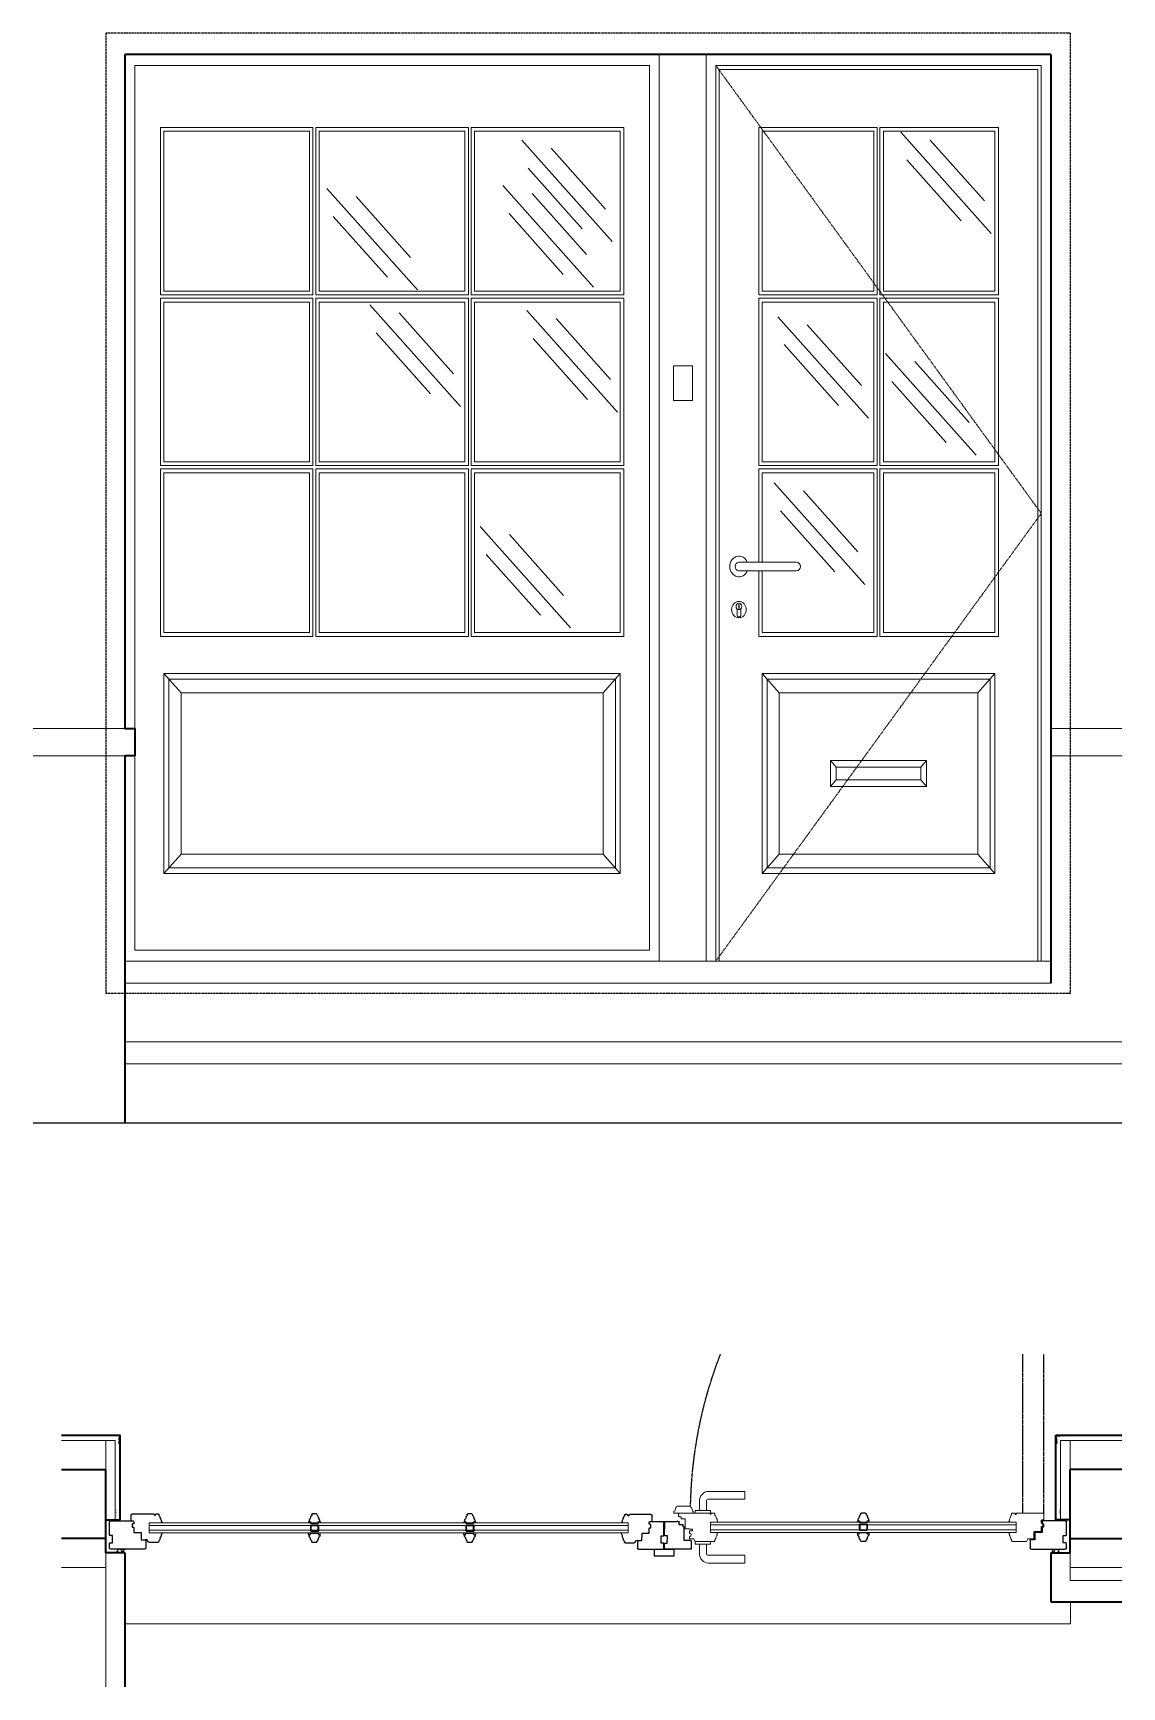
# Model space of a CAD drawing. Header units: inches. Extents: x -6116765 to 6074085, y -988255 to 3489801.
# Drawn here: x -5050826 to -4471863, y 2591498 to 3471136 of the extents above; entities that cross this region are included whole.
import ezdxf

# ---------------------------------------------------------------- set-up
doc = ezdxf.new("R2010")
doc.units = ezdxf.units.IN
doc.linetypes.add('HIDDEN', pattern=[0.375, 0.25, -0.125])
for name, color, linetype, lineweight in [('0_11mm_Line_Weight', 8, 'Continuous', 9), ('0_18mm_Line_Weight', 1, 'Continuous', 18), ('0_20mm_Line_Weight', 3, 'Continuous', 20), ('0_35mm_Line_Weight', 4, 'Continuous', 35), ('Dimensions_Levels', 30, 'Continuous', 18), ('Doors', 3, 'Continuous', 20), ('Partition_Framed', 250, 'Continuous', 25), ('Stairs_Steps', 1, 'Continuous', 18), ('Window_Frames', 250, 'Continuous', 25), ('Window_Glass', 1, 'Continuous', 18), ('Window_Pivot_Lines', 91, 'Continuous', 9)]:
    doc.layers.add(name, color=color, linetype=linetype, lineweight=lineweight)
for name, color, linetype in [('0_70mm_Line_Weight', 6, 'Continuous'), ('Doors_swing', 8, 'Continuous'), ('HATCH', 7, 'Continuous'), ('Structural_Concrete', 250, 'Continuous'), ('Wall', 7, 'Continuous')]:
    doc.layers.add(name, color=color, linetype=linetype)

# ---------------------------------------------------------------- blocks, each defined once
blk = doc.blocks.new('angle_bead')
at = {"layer": 'Partition_Framed', "const_width": 0.4}
blk.add_lwpolyline([(-13.1, -13.7), (-13.1, -12.5), (-12, -12.5), (-12, -11.4), (-10.8, -11.4), (-10.8, -10.2), (-9.6, -10.2), (-9.6, -9), (-8.4, -9), (-8.4, -7.8), (-7.2, -7.8), (-7.2, -6.6), (-6.6, -6.6), (-0.7, -0.7, -0.519968), (0, 1.1, -0.532903), (0.7, -0.7), (6.6, -6.6), (7.2, -6.6), (7.2, -7.8), (8.4, -7.8), (8.4, -9), (9.6, -9), (9.6, -10.2), (10.8, -10.2), (10.8, -11.4), (12, -11.4), (12, -12.5), (13.1, -12.5), (13.1, -13.7)], format="xyb", dxfattribs=at)
blk = doc.blocks.new('plasterstop')
at = {"layer": 'Partition_Framed', "const_width": 0.4}
blk.add_lwpolyline([(-9.6, 25.7), (-10.4, 24.9), (-9.6, 24), (-10.4, 23.2), (-9.6, 22.4), (-10.4, 21.5), (-9.6, 20.7), (-10.4, 19.8), (-9.6, 19), (-10.4, 18.2), (-9.6, 17.3), (-10.4, 16.5), (-9.6, 15.6), (-10.4, 14.8), (-9.6, 14), (-10.4, 13.1), (-9.6, 12.3), (-10.4, 11.4), (-9.6, 10.6), (-10.4, 9.8), (-10, 9.3), (-10, 0), (0, 0), (0, 0.5), (-10, 0.5)], dxfattribs=at)
blk = doc.blocks.new('A$C394067A6')
at = {"layer": 'HATCH', "color": 8}
for p, q in [((0, 0), (235.5, 235.5)), ((18.1, 75.6), (159.3, 216.9)), ((78.1, 29.4), (219.4, 170.7))]:
    blk.add_line(p, q, dxfattribs=at)
blk = doc.blocks.new('A$C619D2D0F')
at = {"layer": 'Doors', "color": 8}
for p, q in [((0, 10), (-150, 10)), ((0, -10), (-150, -10)), ((-5, -98.2), (-5, -112.1)), ((-0.6, -97.2), (-0.6, -87.9)), ((0.6, -87.9), (-0.6, -87.9)), ((0.6, -97.2), (-0.6, -97.2)), ((0.6, -87.9), (0.6, -97.2)), ((5, -98.2), (5, -112.1))]:
    blk.add_line(p, q, dxfattribs=at)
for centre, radius in [((0, -100), 19), ((0, -92.6), 7.5)]:
    blk.add_circle(centre, radius, dxfattribs=at)
for centre, radius, start, end in [((-150, 0), 10, 90, 270), ((0, 0), 24, 204.6243, 155.3757), ((0, 0), 10, 270, 90), ((0, -112.1), 5, 180, 0)]:
    blk.add_arc(centre, radius, start, end, dxfattribs=at)
blk = doc.blocks.new('A$C240D42DD')
at = {"layer": '0_11mm_Line_Weight'}
for p, q in [((15, 45), (0, 60)), ((235, 45), (250, 60)), ((15, 15), (0, 0)), ((235, 15), (250, 0))]:
    blk.add_line(p, q, dxfattribs=at)
for points in [[(0, 0), (250, 0), (250, 60), (0, 60)], [(235, 45), (235, 15), (15, 15), (15, 45)], [(15, 15), (235, 15), (235, 45), (15, 45)]]:
    blk.add_lwpolyline(points, close=True, dxfattribs=at)
blk = doc.blocks.new('doors_windows_set')
at = {"layer": '0_11mm_Line_Weight'}
for p, q in [((22974.5, 15081.2), (22974.5, 12979.4)), ((23096.3, 15081.2), (23096.3, 12979.4)), ((22102.3, 15055.8), (22102.3, 12979.4)), ((22949.1, 15055.8), (22102.3, 15055.8)), ((22949.1, 12979.4), (22949.1, 15055.8)), ((22222.9, 14903.4), (22222.9, 14533)), ((22513, 14903.4), (22222.9, 14903.4)), ((22513, 14533), (22513, 14903.4)), ((22538.4, 14903.4), (22538.4, 14533)), ((22828.4, 14903.4), (22538.4, 14903.4)), ((22828.4, 14533), (22828.4, 14903.4)), ((23197.9, 14533), (23197.9, 14903.4)), ((23197.9, 14903.4), (23576.9, 14903.4)), ((23576.9, 14903.4), (23576.9, 14533)), ((23602.3, 14533), (23602.3, 14903.4)), ((23602.3, 14903.4), (23981.2, 14903.4)), ((23981.2, 14903.4), (23981.2, 14533)), ((24006.6, 14533), (24006.6, 14903.4)), ((24006.6, 14903.4), (24385.5, 14903.4)), ((24385.5, 14903.4), (24385.5, 14533)), ((22222.9, 14533), (22513, 14533)), ((22222.9, 14507.6), (22222.9, 14137.2)), ((22513, 14507.6), (22222.9, 14507.6)), ((22513, 14137.2), (22513, 14507.6)), ((22538.4, 14533), (22828.4, 14533)), ((22538.4, 14507.6), (22538.4, 14137.2)), ((22828.4, 14507.6), (22538.4, 14507.6)), ((22828.4, 14137.2), (22828.4, 14507.6)), ((23576.9, 14533), (23197.9, 14533)), ((23197.9, 14507.6), (23576.9, 14507.6)), ((23197.9, 14137.2), (23197.9, 14507.6)), ((23576.9, 14507.6), (23576.9, 14137.2)), ((23981.2, 14533), (23602.3, 14533)), ((23602.3, 14507.6), (23981.2, 14507.6)), ((23602.3, 14137.2), (23602.3, 14507.6)), ((23981.2, 14507.6), (23981.2, 14137.2)), ((24385.5, 14533), (24006.6, 14533)), ((24006.6, 14507.6), (24385.5, 14507.6)), ((24006.6, 14137.2), (24006.6, 14507.6)), ((24385.5, 14507.6), (24385.5, 14137.2)), ((22222.9, 14137.2), (22513, 14137.2)), ((22538.4, 14137.2), (22828.4, 14137.2)), ((23576.9, 14137.2), (23197.9, 14137.2)), ((23981.2, 14137.2), (23602.3, 14137.2)), ((24385.5, 14137.2), (24006.6, 14137.2)), ((22222.9, 14111.8), (22222.9, 13741.4)), ((22513, 14111.8), (22222.9, 14111.8)), ((22513, 13741.4), (22513, 14111.8)), ((22538.4, 14111.8), (22538.4, 13741.4)), ((22828.4, 14111.8), (22538.4, 14111.8)), ((22828.4, 13904.4), (22828.4, 14111.8)), ((23197.9, 13741.4), (23197.9, 14111.8)), ((23197.9, 14111.8), (23576.9, 14111.8)), ((23576.9, 14111.8), (23576.9, 13741.4)), ((23602.3, 13741.4), (23602.3, 14111.8)), ((23602.3, 14111.8), (23981.2, 14111.8)), ((23981.2, 14111.8), (23981.2, 13741.4)), ((24006.6, 13741.4), (24006.6, 14111.8)), ((24006.6, 14111.8), (24385.5, 14111.8)), ((24385.5, 14111.8), (24385.5, 13741.4)), ((22828.4, 13741.4), (22828.4, 13884.4)), ((22222.9, 13741.4), (22513, 13741.4)), ((22538.4, 13741.4), (22828.4, 13741.4)), ((23576.9, 13741.4), (23197.9, 13741.4)), ((23981.2, 13741.4), (23602.3, 13741.4)), ((24385.5, 13741.4), (24006.6, 13741.4)), ((22222.9, 13646.1), (22828.4, 13646.1)), ((22222.9, 13182.6), (22222.9, 13646.1)), ((22267.4, 13601.7), (22222.9, 13646.1)), ((22235.6, 13633.4), (22815.7, 13633.4)), ((22235.6, 13195.3), (22235.6, 13633.4)), ((22784, 13601.7), (22828.4, 13646.1)), ((22815.7, 13633.4), (22815.7, 13195.3)), ((22828.4, 13646.1), (22828.4, 13182.6)), ((23197.9, 13646.1), (24385.5, 13646.1)), ((23197.9, 13182.6), (23197.9, 13646.1)), ((23242.4, 13601.7), (23197.9, 13646.1)), ((23210.6, 13633.4), (24372.8, 13633.4)), ((23210.6, 13195.3), (23210.6, 13633.4)), ((24341.1, 13601.7), (24385.5, 13646.1)), ((24372.8, 13633.4), (24372.8, 13195.3)), ((24385.5, 13646.1), (24385.5, 13182.6)), ((22267.4, 13227), (22222.9, 13182.6)), ((22815.7, 13195.3), (22235.6, 13195.3)), ((22784, 13227), (22828.4, 13182.6)), ((23242.4, 13227), (23197.9, 13182.6)), ((24372.8, 13195.3), (23210.6, 13195.3)), ((24341.1, 13227), (24385.5, 13182.6)), ((22828.4, 13182.6), (22222.9, 13182.6)), ((24385.5, 13182.6), (23197.9, 13182.6)), ((21892.3, 12792.1), (24487.1, 12792.1)), ((21892.3, 12741.3), (24487.1, 12741.3))]:
    blk.add_line(p, q, dxfattribs=at)
for points in [[(22102.3, 12979.4), (22102.3, 15055.8), (22949.1, 15055.8), (22949.1, 12979.4)], [(22111.3, 12979.4), (22111.3, 15046.8), (22940.1, 15046.8), (22940.1, 12979.4)], [(22837.4, 13904.4), (22837.4, 14120.8), (22529.4, 14120.8), (22529.4, 13732.4), (22837.4, 13732.4), (22837.4, 13884.4)], [(22828.4, 13904.4), (22828.4, 14111.8), (22538.4, 14111.8), (22538.4, 13741.4), (22828.4, 13741.4), (22828.4, 13884.4)]]:
    blk.add_lwpolyline(points, dxfattribs=at)
for points in [[(23121.7, 13004.8), (23121.7, 15055.8), (24461.7, 15055.8), (24461.7, 13004.8)], [(22213.9, 14524), (22522, 14524), (22522, 14912.4), (22213.9, 14912.4)], [(22222.9, 14533), (22513, 14533), (22513, 14903.4), (22222.9, 14903.4)], [(22529.4, 14524), (22837.4, 14524), (22837.4, 14912.4), (22529.4, 14912.4)], [(22538.4, 14533), (22828.4, 14533), (22828.4, 14903.4), (22538.4, 14903.4)], [(23188.9, 14524), (23585.9, 14524), (23585.9, 14912.4), (23188.9, 14912.4)], [(23197.9, 14533), (23576.9, 14533), (23576.9, 14903.4), (23197.9, 14903.4)], [(23593.3, 14524), (23990.2, 14524), (23990.2, 14912.4), (23593.3, 14912.4)], [(23602.3, 14533), (23981.2, 14533), (23981.2, 14903.4), (23602.3, 14903.4)], [(23997.6, 14524), (24394.5, 14524), (24394.5, 14912.4), (23997.6, 14912.4)], [(24006.6, 14533), (24385.5, 14533), (24385.5, 14903.4), (24006.6, 14903.4)], [(22213.9, 14128.2), (22522, 14128.2), (22522, 14516.6), (22213.9, 14516.6)], [(22222.9, 14137.2), (22513, 14137.2), (22513, 14507.6), (22222.9, 14507.6)], [(22529.4, 14128.2), (22837.4, 14128.2), (22837.4, 14516.6), (22529.4, 14516.6)], [(22538.4, 14137.2), (22828.4, 14137.2), (22828.4, 14507.6), (22538.4, 14507.6)], [(23188.9, 14128.2), (23585.9, 14128.2), (23585.9, 14516.6), (23188.9, 14516.6)], [(23197.9, 14137.2), (23576.9, 14137.2), (23576.9, 14507.6), (23197.9, 14507.6)], [(23593.3, 14128.2), (23990.2, 14128.2), (23990.2, 14516.6), (23593.3, 14516.6)], [(23602.3, 14137.2), (23981.2, 14137.2), (23981.2, 14507.6), (23602.3, 14507.6)], [(23997.6, 14128.2), (24394.5, 14128.2), (24394.5, 14516.6), (23997.6, 14516.6)], [(24006.6, 14137.2), (24385.5, 14137.2), (24385.5, 14507.6), (24006.6, 14507.6)], [(23009.5, 14279.4), (23059.5, 14279.4), (23059.5, 14359.4), (23009.5, 14359.4)], [(22213.9, 13732.4), (22522, 13732.4), (22522, 14120.8), (22213.9, 14120.8)], [(23188.9, 13732.4), (23585.9, 13732.4), (23585.9, 14120.8), (23188.9, 14120.8)], [(23593.3, 13732.4), (23990.2, 13732.4), (23990.2, 14120.8), (23593.3, 14120.8)], [(23997.6, 13732.4), (24394.5, 13732.4), (24394.5, 14120.8), (23997.6, 14120.8)], [(22222.9, 13741.4), (22513, 13741.4), (22513, 14111.8), (22222.9, 14111.8)], [(22222.9, 13741.4), (22513, 13741.4), (22513, 14111.8), (22222.9, 14111.8)], [(23197.9, 13741.4), (23576.9, 13741.4), (23576.9, 14111.8), (23197.9, 14111.8)], [(23602.3, 13741.4), (23981.2, 13741.4), (23981.2, 14111.8), (23602.3, 14111.8)], [(24006.6, 13741.4), (24385.5, 13741.4), (24385.5, 14111.8), (24006.6, 14111.8)], [(22784, 13601.7), (22784, 13227), (22267.4, 13227), (22267.4, 13601.7)], [(23242.4, 13227), (23242.4, 13601.7), (24341.1, 13601.7), (24341.1, 13227)]]:
    blk.add_lwpolyline(points, close=True, dxfattribs=at)
at = {"layer": '0_18mm_Line_Weight'}
for p, q in [((22076.9, 12979.4), (24487.1, 12979.4)), ((22076.9, 12928.6), (24487.1, 12928.6)), ((22051.9, 11867.6), (21892.3, 11867.6)), ((22026.9, 11800.6), (22026.9, 11867.6)), ((22051.9, 11683.6), (22051.9, 11867.6)), ((24512.1, 11683.6), (24512.1, 11867.6)), ((24652.2, 11867.6), (24512.1, 11867.6)), ((24537.1, 11800.6), (24537.1, 11867.6)), ((22026.9, 11607.6), (22026.9, 11543.6)), ((24537.1, 11607.6), (24537.1, 11543.6)), ((24537.1, 11607.6), (24537.1, 11296.5)), ((22026.9, 11573.6), (21892.3, 11573.6)), ((22026.9, 11543.6), (21892.3, 11543.6)), ((24537.1, 11573.6), (24652.2, 11573.6))]:
    blk.add_line(p, q, dxfattribs=at)
at = {"layer": '0_20mm_Line_Weight'}
for p, q in [((22076.9, 13519.1), (21892.3, 13519.1)), ((24487.1, 13519.1), (24726.1, 13519.1)), ((22076.9, 13455.6), (21892.3, 13455.6)), ((24487.1, 13455.6), (24726.1, 13455.6))]:
    blk.add_line(p, q, dxfattribs=at)
at = {"layer": '0_35mm_Line_Weight'}
for p, q in [((22076.9, 15081.2), (22076.9, 12928.6)), ((22076.9, 15081.2), (24487.1, 15081.2)), ((24487.1, 15081.2), (24487.1, 13519.1)), ((24487.1, 13519.1), (24461.7, 13519.1)), ((24461.7, 13519.1), (24461.7, 13455.6)), ((24461.7, 13455.6), (24487.1, 13455.6)), ((24487.1, 13455.6), (24487.1, 12604.7)), ((22064.4, 11880.1), (21892.3, 11880.1)), ((22064.4, 11683.6), (22064.4, 11880.1)), ((24499.6, 11683.6), (24499.6, 11880.1)), ((24652.2, 11880.1), (24499.6, 11880.1)), ((21892.3, 11800.6), (22026.9, 11800.6)), ((22026.9, 11640.6), (22026.9, 11800.6)), ((24537.1, 11640.6), (24537.1, 11800.6)), ((24652.2, 11800.6), (24537.1, 11800.6)), ((22026.9, 11683.6), (22051.9, 11683.6)), ((22051.9, 11683.6), (22064.4, 11683.6)), ((24512.1, 11683.6), (24499.6, 11683.6)), ((24537.1, 11683.6), (24512.1, 11683.6)), ((22026.9, 11640.6), (21892.3, 11640.6)), ((22026.9, 11607.6), (22026.9, 11640.6)), ((24537.1, 11607.6), (24537.1, 11640.6)), ((24537.1, 11640.6), (24652.2, 11640.6)), ((22076.9, 11607.6), (22026.9, 11607.6)), ((22076.9, 11607.6), (22076.9, 11493.6)), ((24487.1, 11607.6), (24487.1, 11296.5)), ((24487.1, 11607.6), (24537.1, 11607.6)), ((22076.9, 11493.6), (21892.3, 11493.6))]:
    blk.add_line(p, q, dxfattribs=at)
at = {"layer": '0_70mm_Line_Weight'}
blk.add_line((24726.1, 12604.7), (21892.3, 12604.7), dxfattribs=at)
at = {"layer": 'Doors', "color": 8, "linetype": 'Continuous'}
for p, q in [((22873.8, 11731.7), (22873.8, 11749.7)), ((22968.8, 11749.7), (22873.8, 11749.7)), ((22968.8, 11731.7), (22873.8, 11731.7)), ((22962.8, 11705.7), (23002.8, 11705.7)), ((22962.8, 11699.7), (22962.8, 11705.7)), ((22973.8, 11705.7), (22973.8, 11726.7)), ((22991.8, 11705.7), (22991.8, 11726.7)), ((23002.8, 11705.7), (23002.8, 11699.7)), ((22962.8, 11633.6), (22962.8, 11627.6)), ((22962.8, 11627.6), (23002.8, 11627.6)), ((22973.8, 11627.6), (22973.8, 11606.6)), ((22991.8, 11627.6), (22991.8, 11606.6)), ((23002.8, 11627.6), (23002.8, 11633.6)), ((22873.8, 11601.6), (22873.8, 11583.6)), ((22968.8, 11601.6), (22873.8, 11601.6)), ((22968.8, 11583.6), (22873.8, 11583.6))]:
    blk.add_line(p, q, dxfattribs=at)
at = {"layer": 'Doors'}
for points in [[(22187.3, 11654.6), (22185.3, 11650.6), (22185.3, 11647.6, 0.180533), (22183, 11644.9), (22181.8, 11640.3, -0.244724), (22179.3, 11637.6), (22179.3, 11635.6, -0.417157), (22177.3, 11633.6), (22141.7, 11633.6, -0.316514), (22138.9, 11635.6), (22137.5, 11639.6), (22132.3, 11639.6), (22121.3, 11639.6), (22121.3, 11655.6, 0.414214), (22120.3, 11656.6), (22102.3, 11656.6), (22102.3, 11667.6, 0.414214), (22101.3, 11668.6), (22098.3, 11668.6), (22098.3, 11676.6), (22101.3, 11676.6, 0.414214), (22102.3, 11677.6), (22102.3, 11681.6, 0.414214), (22100.3, 11683.6), (22096.3, 11683.6), (22096.3, 11683.6, -0.414214), (22095.3, 11684.6), (22095.3, 11696.6, -0.414214), (22098.3, 11699.7), (22165.3, 11699.7, -0.414214), (22167.3, 11697.6), (22167.3, 11696.6), (22170.3, 11696.6), (22170.3, 11697.6, -0.414214), (22172.3, 11699.7), (22177.3, 11699.7, -0.414214), (22179.3, 11697.6), (22179.3, 11695.6, -0.244724), (22181.8, 11692.9), (22183, 11688.3, 0.180533), (22185.3, 11685.6), (22185.2, 11682.5), (22187.3, 11678.7)], [(22944.1, 11654.6), (22946.2, 11650.7), (22946.1, 11647.7, -0.180533), (22948.4, 11645), (22949.6, 11640.4, 0.244724), (22952.1, 11637.7), (22952.1, 11635.6, 0.414214), (22954.1, 11633.6), (23001.6, 11633.6, 0.297898), (23004.3, 11635.4), (23006.1, 11639.6), (23015.5, 11639.6, 0.414214), (23017.5, 11641.6), (23017.5, 11644.9, 0.344151), (23016.7, 11645.9), (23015, 11646.3, -0.344151), (23013.5, 11648.3), (23013.5, 11650.1, -0.344151), (23015, 11652.1), (23016.7, 11652.5, 0.344151), (23017.5, 11653.5), (23017.5, 11658.2), (23009.5, 11658.2), (23009.5, 11662.6), (23017.5, 11662.6), (23017.5, 11663), (23028.3, 11663, 0.414214), (23029.3, 11664), (23029.3, 11666.7), (23029.3, 11685.9), (23039, 11685.9), (23039, 11691.1), (23044.6, 11691.1, 0.414214), (23046.1, 11692.6), (23046.1, 11696.7, 0.454111), (23042.7, 11699.7), (22966.1, 11699.7, 0.414214), (22964.1, 11697.7), (22964.1, 11696.7), (22961.1, 11696.7), (22961.1, 11697.7, 0.414214), (22959.1, 11699.7), (22954.1, 11699.7, 0.414214), (22952.1, 11697.7), (22952.1, 11695.7, -0.388906), (22949.6, 11693), (22948.4, 11688.4, -0.225315), (22946.1, 11685.7), (22946.1, 11682.7), (22944, 11678.7)]]:
    blk.add_lwpolyline(points, format="xyb", dxfattribs=at)
blk.add_lwpolyline([(23055.4, 11706.4), (23054.5, 11710.6, 0.315402), (23053.3, 11711.9), (23052.5, 11712), (23052.4, 11713.1, 0.379755), (23049.4, 11715.7), (23016.9, 11715.7, 0.379755), (23013.9, 11713.1), (23013.8, 11712), (23012.9, 11711.9, 0.315402), (23011.8, 11710.6), (23010.8, 11706.4, -0.276937), (23008.9, 11704), (23008.1, 11703.7), (23008.1, 11699.7), (23058.1, 11699.7), (23058.1, 11703.7), (23057.4, 11704, -0.276937)], format="xyb", close=True, dxfattribs=at)
at = {"layer": 'Doors', "color": 8, "linetype": 'Continuous'}
for centre, radius, start, end in [((22968.8, 11726.7), 23, 0, 90), ((22968.8, 11726.7), 5, 0, 90), ((22968.8, 11606.6), 23, 270, 0), ((22968.8, 11606.6), 5, 270, 0)]:
    blk.add_arc(centre, radius, start, end, dxfattribs=at)
at = {"layer": 'Doors_swing', "color": 8, "linetype": 'HIDDEN', "ltscale": 7}
for p, q in [((22095.3, 11696.6), (22095.3, 12068.1)), ((22150.3, 11699.7), (22150.3, 12068.1))]:
    blk.add_line(p, q, dxfattribs=at)
blk.add_arc((22095.3, 11696.6), 919.8, 1.1399, 23.8222, dxfattribs=at)
at = {"layer": 'Stairs_Steps'}
blk.add_lwpolyline([(24487.1, 11442.8), (22026.1, 11442.8), (22026.1, 11493.6)], dxfattribs=at)
at = {"layer": 'Structural_Concrete', "color": 2, "linetype": 'HIDDEN', "ltscale": 10}
for p, q in [((22026.9, 15131.2), (22026.9, 12904.4)), ((22026.9, 15131.2), (24537.1, 15131.2)), ((24537.1, 15131.2), (24537.1, 12904.4)), ((22026.9, 12904.4), (24537.1, 12904.4))]:
    blk.add_line(p, q, dxfattribs=at)
at = {"layer": 'Window_Frames'}
for p, q in [((22558.3, 11697.6), (22558.3, 11695.6)), ((22560.3, 11699.6), (22570.3, 11699.6)), ((22572.3, 11697.6), (22572.3, 11695.6)), ((23584.6, 11697.5), (23594.6, 11697.5)), ((23988.9, 11697.5), (23998.9, 11697.5)), ((24405.5, 11697.9), (24400.5, 11697.9)), ((24467.8, 11697.9), (24412.5, 11697.9)), ((22036.9, 11648.6), (22036.9, 11678.6)), ((22039.9, 11681.6), (22098.3, 11681.6)), ((22096.3, 11674.6), (22096.3, 11666.6)), ((22099.3, 11674.6), (22096.3, 11674.6)), ((22096.3, 11666.6), (22099.3, 11666.6)), ((22100.3, 11679.6), (22100.3, 11675.6)), ((22100.3, 11665.6), (22100.3, 11654.6)), ((22551.3, 11682.6), (22549.3, 11678.6)), ((22551.3, 11682.6), (22551.3, 11685.6)), ((22555.3, 11681.6), (22551.3, 11682.6)), ((22555.4, 11693.1), (22553.8, 11688)), ((22555.3, 11678.6), (22555.3, 11681.6)), ((22575.3, 11678.6), (22555.3, 11678.6)), ((22575.1, 11693.1), (22576.8, 11688)), ((22579.3, 11682.6), (22575.3, 11681.6)), ((22575.3, 11681.6), (22575.3, 11678.6)), ((22579.2, 11682.6), (22581.3, 11678.6)), ((22579.3, 11685.6), (22579.3, 11682.6)), ((23116.3, 11680.4), (23050.8, 11680.4)), ((23082.4, 11646.7), (23082.3, 11677.4)), ((23084.7, 11646.7), (23084.8, 11677.4)), ((23575.6, 11680.5), (23573.6, 11676.6)), ((23575.6, 11680.5), (23575.6, 11683.5)), ((23579.6, 11679.5), (23575.6, 11680.5)), ((23579.7, 11691), (23578.1, 11686)), ((23579.6, 11676.5), (23579.6, 11679.5)), ((23599.6, 11676.5), (23579.6, 11676.5)), ((23582.6, 11695.5), (23582.6, 11693.6)), ((23596.6, 11695.5), (23596.6, 11693.6)), ((23599.4, 11691), (23601.1, 11686)), ((23603.6, 11680.5), (23599.6, 11679.5)), ((23599.6, 11679.5), (23599.6, 11676.5)), ((23603.5, 11680.5), (23605.6, 11676.6)), ((23603.6, 11683.5), (23603.6, 11680.5)), ((23980, 11680.5), (23977.9, 11676.6)), ((23979.9, 11680.5), (23979.9, 11683.5)), ((23983.9, 11679.5), (23979.9, 11680.5)), ((23984.1, 11691), (23982.4, 11686)), ((23983.9, 11676.5), (23983.9, 11679.5)), ((24003.9, 11676.5), (23983.9, 11676.5)), ((23986.9, 11695.5), (23986.9, 11693.6)), ((24000.9, 11695.5), (24000.9, 11693.6)), ((24003.8, 11691), (24005.4, 11686)), ((24007.9, 11680.5), (24003.9, 11679.5)), ((24003.9, 11679.5), (24003.9, 11676.5)), ((24007.8, 11680.5), (24009.9, 11676.6)), ((24007.9, 11683.5), (24007.9, 11680.5)), ((24392.6, 11680.5), (24390.5, 11676.6)), ((24392.6, 11683.6), (24392.6, 11680.5)), ((24396, 11690.9), (24394.8, 11686.3)), ((24398.5, 11695.6), (24398.5, 11693.6)), ((24407.5, 11694.7), (24407.5, 11695.7)), ((24410.5, 11694.7), (24407.5, 11694.7)), ((24410.5, 11695.7), (24410.5, 11694.7)), ((24463.8, 11679.6), (24463.8, 11675.6)), ((24463.8, 11665.6), (24463.8, 11654.6)), ((24464.8, 11674.6), (24467.8, 11674.6)), ((24467.8, 11666.6), (24464.8, 11666.6)), ((24469.8, 11681.6), (24465.8, 11681.6)), ((24467.8, 11674.6), (24467.8, 11666.6)), ((24470.2, 11682.1), (24469.8, 11682.1)), ((24524.1, 11681.6), (24469.8, 11681.6)), ((24470.8, 11682.9), (24470.8, 11694.9)), ((24527.1, 11648.6), (24527.1, 11678.6)), ((22037.9, 11647.6), (22036.9, 11648.6)), ((22036.9, 11629.6), (22037.9, 11630.6)), ((22036.9, 11618.6), (22036.9, 11629.6)), ((22044.9, 11647.6), (22037.9, 11647.6)), ((22037.9, 11630.6), (22044.9, 11630.6)), ((22044.9, 11630.6), (22044.9, 11647.6)), ((22100.3, 11654.6), (22118.3, 11654.6)), ((22119.3, 11653.6), (22119.3, 11637.6)), ((22119.3, 11637.6), (22130.3, 11637.6)), ((22131.3, 11636.6), (22131.3, 11618.6)), ((22551.3, 11650.7), (22549.3, 11654.6)), ((22555.3, 11651.6), (22551.3, 11650.6)), ((22551.3, 11650.6), (22551.3, 11647.6)), ((22555.4, 11640.1), (22553.8, 11645.2)), ((22575.3, 11654.6), (22555.3, 11654.6)), ((22555.3, 11654.6), (22555.3, 11651.6)), ((22558.3, 11635.6), (22558.3, 11637.6)), ((22560.3, 11633.6), (22570.3, 11633.6)), ((22572.3, 11635.6), (22572.3, 11637.6)), ((22575.1, 11640.1), (22576.8, 11645.2)), ((22575.3, 11651.6), (22575.3, 11654.6)), ((22579.3, 11650.6), (22575.3, 11651.6)), ((22579.2, 11650.7), (22581.3, 11654.6)), ((22579.3, 11647.6), (22579.3, 11650.6)), ((23013.7, 11635.3), (23013.7, 11615.6)), ((23075.4, 11646.6), (23082.4, 11646.7)), ((23075.5, 11629.6), (23075.4, 11646.6)), ((23082.5, 11629.7), (23075.5, 11629.6)), ((23082.6, 11618.6), (23082.5, 11629.7)), ((23084.5, 11618.6), (23084.6, 11629.7)), ((23084.6, 11629.7), (23091.6, 11629.6)), ((23091.7, 11646.6), (23084.7, 11646.7)), ((23091.6, 11629.6), (23091.7, 11646.6)), ((23153.4, 11635.3), (23153.3, 11618.3)), ((23575.6, 11648.6), (23573.6, 11652.5)), ((23579.6, 11649.6), (23575.6, 11648.6)), ((23575.6, 11648.6), (23575.6, 11645.6)), ((23579.7, 11638.1), (23578.1, 11643.1)), ((23599.6, 11652.6), (23579.6, 11652.6)), ((23579.6, 11652.6), (23579.6, 11649.6)), ((23582.6, 11633.6), (23582.6, 11635.5)), ((23584.6, 11631.6), (23594.6, 11631.6)), ((23596.6, 11633.6), (23596.6, 11635.5)), ((23599.4, 11638.1), (23601.1, 11643.1)), ((23599.6, 11649.6), (23599.6, 11652.6)), ((23603.6, 11648.6), (23599.6, 11649.6)), ((23603.5, 11648.6), (23605.6, 11652.5)), ((23603.6, 11645.6), (23603.6, 11648.6)), ((23980, 11648.6), (23977.9, 11652.5)), ((23983.9, 11649.6), (23979.9, 11648.6)), ((23979.9, 11648.6), (23979.9, 11645.6)), ((23984.1, 11638.1), (23982.4, 11643.1)), ((24003.9, 11652.6), (23983.9, 11652.6)), ((23983.9, 11652.6), (23983.9, 11649.6)), ((23986.9, 11633.6), (23986.9, 11635.5)), ((23988.9, 11631.6), (23998.9, 11631.6)), ((24000.9, 11633.6), (24000.9, 11635.5)), ((24003.8, 11638.1), (24005.4, 11643.1)), ((24003.9, 11649.6), (24003.9, 11652.6)), ((24007.9, 11648.6), (24003.9, 11649.6)), ((24007.8, 11648.6), (24009.9, 11652.5)), ((24007.9, 11645.6), (24007.9, 11648.6)), ((24390.1, 11653.6), (24392.7, 11648.6)), ((24392.7, 11648.6), (24392.7, 11645.5)), ((24395, 11642.9), (24396.3, 11638.3)), ((24398.8, 11635.6), (24398.8, 11633.6)), ((24400.8, 11631.6), (24424.3, 11631.6)), ((24427.1, 11633.6), (24428.6, 11637.6)), ((24428.6, 11637.6), (24433.7, 11637.6)), ((24432.7, 11636.6), (24432.7, 11618.6)), ((24444.8, 11637.6), (24433.7, 11637.6)), ((24444.8, 11653.6), (24444.8, 11637.6)), ((24463.8, 11654.6), (24445.8, 11654.6)), ((24519.1, 11647.6), (24526.1, 11647.6)), ((24519.1, 11630.6), (24519.1, 11647.6)), ((24526.1, 11630.6), (24519.1, 11630.6)), ((24526.1, 11647.6), (24527.1, 11648.6)), ((24527.1, 11629.6), (24526.1, 11630.6)), ((24527.1, 11618.6), (24527.1, 11629.6)), ((22128.3, 11615.6), (22039.9, 11615.6)), ((23013.7, 11615.6), (23079.6, 11615.6)), ((23150.3, 11615.6), (23087.5, 11615.6)), ((24435.7, 11615.6), (24524.1, 11615.6))]:
    blk.add_line(p, q, dxfattribs=at)
for points in [[(23196.5, 11653.6), (23193.3, 11647.4), (23193.3, 11644.4, 0.180533), (23191.1, 11641.7), (23189.8, 11637.1, -0.244999), (23187.3, 11634.4), (23187.3, 11632.4, -0.414214), (23185.3, 11630.4), (23161.8, 11630.4, -0.31546), (23159, 11632.4), (23157.5, 11636.3), (23141.4, 11636.3), (23141.3, 11652.3, 0.414214), (23140.3, 11653.3), (23122.3, 11653.3), (23122.3, 11664.3, 0.414214), (23121.3, 11665.3), (23118.3, 11665.3), (23118.3, 11673.3), (23121.3, 11673.3, 0.414214), (23122.3, 11674.3), (23122.3, 11678.4, 0.414214), (23120.3, 11680.4), (23116.3, 11680.4), (23116.3, 11680.4, -0.414214), (23115.3, 11681.4), (23115.3, 11693.4, -0.414214), (23118.3, 11696.4), (23173.3, 11696.4, -0.413723), (23175.3, 11694.4), (23175.3, 11693.4), (23178.3, 11693.4), (23178.3, 11694.4, -0.414214), (23180.3, 11696.4), (23185.3, 11696.4, -0.414214), (23187.3, 11694.4), (23187.3, 11692.4, -0.244999), (23189.8, 11689.7), (23191.1, 11685.1, 0.180533), (23193.3, 11682.4), (23193.3, 11679.3), (23194.8, 11676.6)], [(23044.8, 11678.4, -0.414214), (23046.8, 11680.4), (23050.8, 11680.4)]]:
    blk.add_lwpolyline(points, format="xyb", dxfattribs=at)
for points in [[(22575, 11673.6), (22575, 11659.6), (22555, 11659.6), (22555, 11673.6)], [(22575, 11659.6), (22575, 11673.6), (22555, 11673.6), (22555, 11659.6)], [(22574.5, 11673.1), (22574.5, 11660.1), (22555.5, 11660.1), (22555.5, 11673.1)], [(22574.5, 11660.1), (22574.5, 11673.1), (22555.5, 11673.1), (22555.5, 11660.1)], [(23599.3, 11671.6), (23599.3, 11657.5), (23579.3, 11657.5), (23579.3, 11671.6)], [(23599.3, 11657.5), (23599.3, 11671.6), (23579.3, 11671.6), (23579.3, 11657.5)], [(23598.8, 11671.1), (23598.8, 11658), (23579.8, 11658), (23579.8, 11671.1)], [(23598.8, 11658), (23598.8, 11671.1), (23579.8, 11671.1), (23579.8, 11658)], [(24003.6, 11671.6), (24003.6, 11657.5), (23983.6, 11657.5), (23983.6, 11671.6)], [(24003.6, 11657.5), (24003.6, 11671.6), (23983.6, 11671.6), (23983.6, 11657.5)], [(24003.1, 11671.1), (24003.1, 11658), (23984.1, 11658), (23984.1, 11671.1)], [(24003.1, 11658), (24003.1, 11671.1), (23984.1, 11671.1), (23984.1, 11658)], [(23058.2, 11615.6), (23058.2, 11599.4), (23109, 11599.4), (23109, 11615.6)]]:
    blk.add_lwpolyline(points, close=True, dxfattribs=at)
at = {"layer": 'Window_Frames', "const_width": 2}
for points in [[(22565, 11673.6), (22565, 11674.6)], [(22565, 11673.6), (22565, 11674.6)], [(22565, 11659.6), (22565, 11658.6)], [(22565, 11659.6), (22565, 11658.6)], [(23589.3, 11671.6), (23589.3, 11672.6)], [(23589.3, 11671.6), (23589.3, 11672.6)], [(23589.3, 11657.5), (23589.3, 11656.5)], [(23589.3, 11657.5), (23589.3, 11656.5)], [(23993.6, 11671.6), (23993.6, 11672.6)], [(23993.6, 11671.6), (23993.6, 11672.6)], [(23993.6, 11657.5), (23993.6, 11656.5)], [(23993.6, 11657.5), (23993.6, 11656.5)]]:
    blk.add_lwpolyline(points, dxfattribs=at)
at = {"layer": 'Window_Frames'}
blk.add_lwpolyline([(23014.7, 11636.3), (23031.5, 11636.3), (23031.5, 11667.6), (23034.1, 11667.6), (23034.1, 11672.6), (23044.8, 11672.6), (23044.8, 11678.4)], dxfattribs=at)
for centre, radius, start, end in [((22560.3, 11697.6), 2, 90, 180), ((22570.3, 11697.6), 2, 0, 90), ((23584.6, 11695.5), 2, 90, 180), ((23594.6, 11695.5), 2, 0, 90), ((23988.9, 11695.5), 2, 90, 180), ((23998.9, 11695.5), 2, 0, 90), ((24401.1, 11695.4), 2.58, 102.9604, 175.0063), ((24405, 11695.4), 2.53, 5.1376, 78.3455), ((24413, 11695.5), 2.46, 100.8529, 175.8107), ((24467.8, 11694.9), 3, 0.2473, 90.2473), ((22039.9, 11678.6), 3, 90, 180), ((22098.3, 11679.6), 2, 360, 90), ((22099.3, 11675.6), 1, 270, 0), ((22099.3, 11665.6), 1, 0, 90), ((22549.3, 11690.2), 5, 293.8874, 334.8216), ((22559.2, 11691.7), 4, 103.0902, 159.7794), ((22571.4, 11691.7), 4, 20.2206, 76.9098), ((22581.3, 11690.2), 5, 205.1784, 246.1126), ((23079.3, 11677.4), 3, 0.2459, 90.2459), ((23087.8, 11677.4), 3, 89.7541, 179.7541), ((23573.5, 11688.1), 5, 293.8874, 334.8216), ((23583.5, 11689.7), 4, 103.0902, 159.7794), ((23595.7, 11689.7), 4, 20.2206, 76.9098), ((23605.6, 11688.1), 5, 205.1784, 246.1126), ((23977.9, 11688.1), 5, 293.8874, 334.8216), ((23987.8, 11689.7), 4, 103.0902, 159.7794), ((24000, 11689.7), 4, 20.2206, 76.9098), ((24009.9, 11688.1), 5, 205.1784, 246.1126), ((24390.1, 11687.9), 5, 299.3851, 340.3193), ((24399.9, 11689.9), 4, 110.2121, 165.2771), ((24465.8, 11679.6), 2, 90, 180), ((24464.8, 11675.6), 1, 180, 270), ((24464.8, 11665.6), 1, 90, 180), ((24470, 11682.8), 0.772, 252.5826, 7.4898), ((24524.1, 11678.6), 3, 0, 90), ((22118.3, 11653.6), 1, 0, 90), ((22130.3, 11636.6), 1, 0, 90), ((22549.3, 11643.1), 5, 25.1784, 66.1126), ((22559.2, 11641.5), 4, 200.2206, 256.9098), ((22560.3, 11635.6), 2, 180, 270), ((22570.3, 11635.6), 2, 270, 0), ((22571.4, 11641.5), 4, 283.0902, 339.7794), ((22581.3, 11643.1), 5, 113.8874, 154.8216), ((23014.7, 11635.3), 1, 90.2459, 180.2459), ((23152.4, 11635.3), 1, 359.7541, 89.7541), ((23573.5, 11641), 5, 25.1784, 66.1126), ((23583.5, 11639.4), 4, 200.2206, 256.9098), ((23584.6, 11633.6), 2, 180, 270), ((23594.6, 11633.6), 2, 270, 0), ((23595.7, 11639.4), 4, 283.0902, 339.7794), ((23605.6, 11641), 5, 113.8874, 154.8216), ((23977.9, 11641), 5, 25.1784, 66.1126), ((23987.8, 11639.4), 4, 200.2206, 256.9098), ((23988.9, 11633.6), 2, 180, 270), ((23998.9, 11633.6), 2, 270, 0), ((24000, 11639.4), 4, 283.0902, 339.7794), ((24009.9, 11641), 5, 113.8874, 154.8216), ((24390.3, 11641.2), 5, 20.1753, 61.1095), ((24400.1, 11639.3), 4, 195.2175, 250.2825), ((24400.8, 11633.6), 2, 180.2473, 270.2473), ((24424.3, 11634.6), 3.02, 270.6274, 340.661), ((24433.7, 11636.6), 1, 90, 180), ((24445.8, 11653.6), 1, 90, 180), ((22039.9, 11618.6), 3, 180, 270), ((22060.9, 11611.6), 4, 90, 270), ((22064.9, 11611.6), 4, 270, 90), ((22076.9, 11611.6), 4, 90, 270), ((22128.3, 11618.6), 3, 270, 0), ((23079.6, 11618.6), 3, 270.2459, 0.2459), ((23087.5, 11618.6), 3, 179.7541, 269.7541), ((23150.8, 11618.1), 2.54, 259.1096, 4.13), ((24435.7, 11618.6), 3, 180, 270), ((24487.1, 11611.6), 4, 270, 90), ((24499.1, 11611.6), 4, 90, 270), ((24503.1, 11611.6), 4, 270, 90), ((24524.1, 11618.6), 3, 270, 0)]:
    blk.add_arc(centre, radius, start, end, dxfattribs=at)
at = {"layer": 'Window_Glass'}
for p, q in [((22167.4, 11678.6), (22963.2, 11678.6)), ((22167.4, 11654.6), (22167.4, 11678.6)), ((22167.4, 11672.6), (22963.2, 11672.6)), ((22963.2, 11660.6), (22167.4, 11660.6)), ((22963.2, 11678.6), (22963.2, 11654.6)), ((23177, 11676.6), (24423.6, 11676.6)), ((23177, 11653.6), (23177, 11676.6)), ((23177, 11670.6), (24423.6, 11670.6)), ((24423.7, 11659.6), (23177, 11659.6)), ((24423.6, 11676.6), (24423.7, 11653.6)), ((22963.2, 11654.6), (22167.4, 11654.6)), ((24423.7, 11653.6), (23177, 11653.6))]:
    blk.add_line(p, q, dxfattribs=at)
at = {"layer": 'Window_Pivot_Lines', "color": 9, "linetype": 'HIDDEN', "ltscale": 10}
blk.add_lwpolyline([(22949.1, 15055.8), (22102.3, 14017.6), (22949.1, 12979.4)], dxfattribs=at)
at = {"xscale": -1, "rotation": 314.9999999997052}
blk.add_blockref('angle_bead', (22063.2, 11878.9), dxfattribs=at)
at = {"rotation": 45.00000000029478}
blk.add_blockref('angle_bead', (24500.9, 11878.9), dxfattribs=at)
blk.add_blockref('plasterstop', (22064.4, 11683.6))
at = {"xscale": -1}
blk.add_blockref('plasterstop', (24499.6, 11683.6), dxfattribs=at)
at = {"layer": '0_11mm_Line_Weight'}
for name, p in [('A$C394067A6', (22232.3, 14666.3)), ('A$C394067A6', (23218.6, 14647.6)), ('A$C394067A6', (23268, 14542.2)), ('A$C394067A6', (23726, 14535.6)), ('A$C394067A6', (23614, 14265.6)), ('A$C394067A6', (22551.9, 14238.1)), ('A$C394067A6', (23205.4, 14252.4)), ('A$C394067A6', (22271.9, 14152.5)), ('A$C394067A6', (22561.8, 13852.8)), ('A$C394067A6', (23327.3, 13751.8)), ('A$C240D42DD', (22400.7, 13384.4))]:
    blk.add_blockref(name, p, dxfattribs=at)
at = {"layer": 'Dimensions_Levels'}
blk.add_blockref('A$C619D2D0F', (22889.1, 13894.4), dxfattribs=at)

msp = doc.modelspace()

# ---------------------------------------------------------------- block references
at = {"layer": 'Wall', "xscale": -204.3088964924482, "yscale": 229.3845259082618, "zscale": 204.3088964924482}
msp.add_blockref('doors_windows_set', (936.069, 266.519), dxfattribs=at)

doc.saveas('drawing.dxf')
